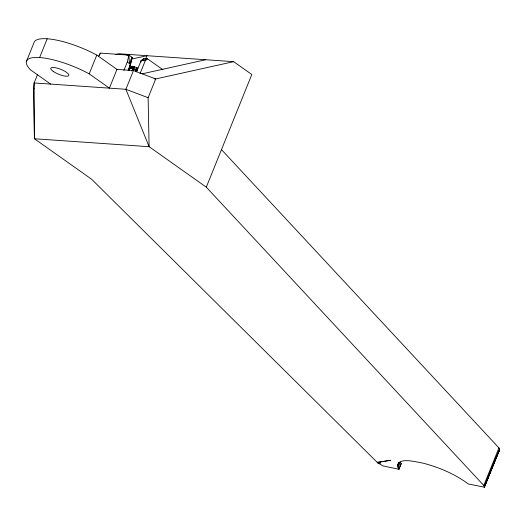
<?xml version="1.0" encoding="UTF-8"?>
<svg xmlns="http://www.w3.org/2000/svg" width="526" height="526" viewBox="0 0 526 526"><rect width="100%" height="100%" fill="white"/><g stroke="black" fill="none" stroke-linecap="round" stroke-linejoin="round"><path stroke-width="0.79" d="M141.053 62.14L141.113 60.497L143.749 58.583L147.582 58.873L162.889 69.708M398.951 469.284L398.09 467.719L400.358 462.111L401.246 463.616L398.951 469.284L382.79 465.865L377.398 462.525L91.629 179.241L34.427 138.759L33.434 89.775L34.137 82.95L37.471 74.692M128.614 70.32L130.395 63.58M98.342 56.532L100.328 53.113L128.923 55.105L132.085 57.308L130.593 64.448L128.495 70.221M129.856 65.829L128.6 70.267M129.731 67.289L132.085 57.308L129.389 63.6L128.923 55.105L126.542 55.092M123.886 70.445L127.259 62.088L128.923 55.105M398.09 467.719C395.736 455.838 417.368 462.374 422.983 463.11C439.078 467.384 454.858 473.913 468.245 483.946L484.413 487.181L499.7 449.46L498.944 447.909L221.472 149.614M131.23 60.01L132.085 57.308M99.473 55.408L100.328 53.113M484.222 487.326L499.7 449.46L484.387 486.307L498.944 447.909L483.775 485.459L484.413 487.181L489.331 474.682M132.467 70.491L134.531 66.822L138.016 68.176M128.147 70.53L130.593 64.448L127.259 62.088M26.418 61.43L33.999 42.672A45.328 12.571 22 0 1 96.784 55.098L116.976 69.386L133.472 70.53L155.709 78.946L233.656 61.667L251.816 74.514L206.304 187.164L483.775 485.459M206.304 187.164L149.101 146.695L148.135 97.704L125.892 89.288L50.621 84.088L30.436 69.807A45.328 12.571 22 0 1 39.628 57.544L47.208 38.786M33.434 89.775L34.039 88.276M116.976 69.386L109.395 88.151L89.21 73.864L96.784 55.098M133.472 70.53L125.892 89.288L149.101 146.695L34.427 138.759L34.137 82.95L50.621 84.088M135.34 71.503L136.885 67.65L136.734 67.999M145.426 59.497L146.964 55.697L233.656 61.667M140.028 73.699L145.242 60.786L147.582 58.873L141.869 60.549L143.749 58.583L143.131 59.918M148.135 97.704L155.709 78.946L154.118 78.834M397.571 465.083L398.688 462.321M397.643 466.332L399.326 462.163M398.905 469.225L401.2 463.557M136.49 71.891L141.113 60.497L145.242 60.786M484.387 486.307L499.68 449.02M129.028 70.583L130.566 67.459L132.21 66.309L134.531 66.822L130.566 67.459L134.531 66.822M131.783 71.063L133.058 69.018L137.319 70.662M133.058 69.018L129.968 68.373L130.75 67.506L137.661 69.675M130.764 67.039L131.428 66.795L130.698 66.204L129.574 66.48M378.542 463.491L380.383 462.998L377.398 462.525L390.516 460.296L377.142 462.269M115.799 54.441L118.981 53.737L146.964 55.697L131.053 59.214M142.079 73.837L205.705 59.74M129.968 68.373L133.545 68.084M380.383 462.998L378.003 463.038L377.398 462.525M377.458 462.584L378.082 462.906M132.21 66.309L133.131 66.914M132.013 67.131L130.698 66.204L129.324 67.374L130.599 68.275M39.628 57.544A45.328 12.571 22 0 1 89.21 73.864M53.225 71.378A9.698 2.689 22 0 0 68.479 75.856A9.698 2.689 22 0 0 57.755 68.268A9.698 2.689 22 0 0 53.225 71.378"/></g></svg>
